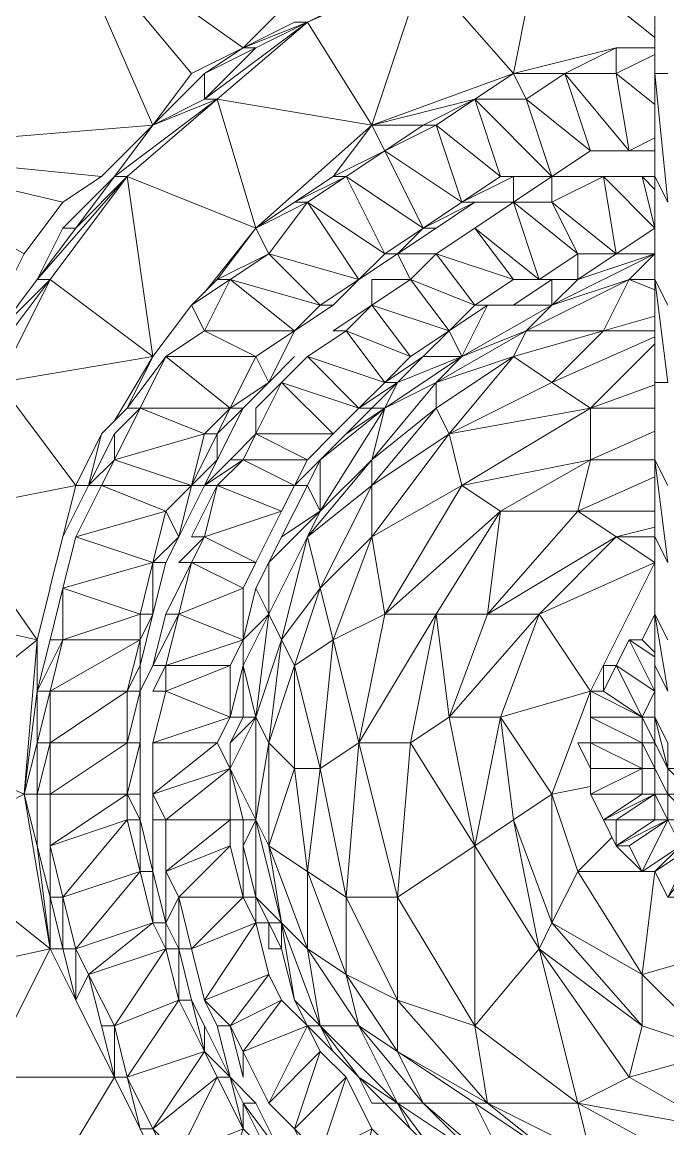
# Model space of a CAD drawing. Header units: millimetres. Extents: x 233224 to 234067, y -13631 to -11613.
# Drawn here: x 233783.1 to 233789.9, y -13588.57 to -13576.91 of the extents above; entities that cross this region are included whole.
import ezdxf

# ---------------------------------------------------------------- set-up
doc = ezdxf.new("R2010")
doc.units = ezdxf.units.MM
doc.header["$MEASUREMENT"] = 0
doc.layers.add('Int - Furniture', color=7, linetype='Continuous')
doc.layers.add('Int - Furniture _Pen_No__4', color=7, linetype='Continuous', lineweight=20, true_color=0x029e21)

# ---------------------------------------------------------------- blocks, each defined once
blk = doc.blocks.new('SAILOR AP1 D20-UZUNKOLLU_2')
at = {"layer": 'Int - Furniture _Pen_No__4', "linetype": 'Continuous'}
for p, q in [((13058.52, -862.79), (13061.23, -835.66)), ((13061.23, -835.66), (13063.94, -868.22)), ((12993.4, -854.65), (12998.83, -842.44)), ((12998.83, -842.44), (13009.68, -856.01)), ((12977.12, -857.37), (12987.98, -843.8)), ((12993.4, -854.65), (12987.98, -843.8)), ((13009.68, -856.01), (13012.4, -843.8)), ((12977.12, -857.37), (12974.41, -845.16)), ((13009.68, -856.01), (13023.25, -846.51)), ((13025.96, -860.08), (13023.25, -846.51)), ((13036.81, -849.23), (13047.67, -857.37)), ((12963.56, -850.58), (12977.12, -857.37)), ((12963.56, -864.15), (12963.56, -850.58)), ((13050.38, -854.65), (13052.41, -851.09)), ((13025.96, -860.08), (13036.81, -851.94)), ((13036.81, -851.94), (13039.53, -868.22)), ((13036.81, -851.94), (13047.67, -857.37)), ((13047.67, -857.37), (13042.24, -851.94)), ((13042.24, -851.94), (13047.67, -856.01)), ((13055.81, -858.72), (13057.24, -852.65)), ((13047.28, -853.1), (13050.38, -854.65)), ((12977.12, -857.37), (12993.4, -854.65)), ((12987.98, -856.01), (12993.4, -854.65)), ((12993.4, -854.65), (13004.26, -856.01)), ((12993.4, -854.65), (13009.68, -856.01)), ((12998.83, -856.01), (12993.4, -854.65)), ((12993.4, -856.01), (12993.4, -854.65)), ((13050.38, -854.65), (13055.81, -858.72)), ((12963.56, -864.15), (12949.99, -856.01)), ((12977.12, -857.37), (12987.98, -856.01)), ((12982.55, -857.37), (12987.98, -856.01)), ((12987.98, -856.01), (12987.99, -856.01)), ((12993.4, -856.01), (12987.99, -856.01)), ((12998.83, -856.01), (12993.4, -856.01)), ((12993.4, -856.01), (12998.83, -857.37)), ((12993.4, -857.37), (12993.4, -856.01)), ((13004.26, -856.01), (12998.83, -856.01)), ((12998.83, -856.01), (13004.26, -857.37)), ((12998.83, -857.37), (12998.83, -856.01)), ((13009.68, -857.37), (13004.26, -856.01)), ((13004.26, -856.01), (13009.68, -858.72)), ((13004.26, -856.01), (13009.68, -856.01)), ((13004.26, -857.37), (13004.26, -856.01)), ((13009.68, -856.01), (13015.11, -857.37)), ((13047.67, -856.01), (13058.52, -865.5)), ((13047.67, -857.37), (13047.67, -856.01)), ((13047.67, -856.01), (13053.09, -860.08)), ((13053.09, -858.72), (13047.67, -856.01)), ((12971.7, -860.08), (12977.12, -857.37)), ((12982.55, -857.37), (12977.12, -858.72)), ((12982.55, -857.37), (12977.12, -857.37)), ((12977.12, -858.72), (12977.12, -857.37)), ((12982.55, -858.72), (12987.98, -857.37)), ((12982.55, -857.37), (12987.98, -857.37)), ((12982.55, -858.72), (12982.55, -857.37)), ((12987.98, -857.37), (12993.4, -865.5)), ((12987.98, -857.37), (12993.4, -857.37)), ((12990.69, -865.5), (12987.98, -857.37)), ((12993.4, -857.37), (12998.83, -865.5)), ((12993.4, -857.37), (12998.83, -857.37)), ((12993.4, -865.5), (12993.4, -857.37)), ((12998.83, -857.37), (13004.26, -865.5)), ((12998.83, -857.37), (13004.26, -857.37)), ((12998.83, -865.5), (12998.83, -857.37)), ((13004.26, -857.37), (13009.68, -866.86)), ((13004.26, -857.37), (13009.68, -858.72)), ((13004.26, -865.5), (13004.26, -857.37)), ((13009.68, -857.37), (13015.11, -858.72)), ((13009.68, -858.72), (13009.68, -857.37)), ((13015.11, -857.36), (13025.96, -860.08)), ((13039.53, -868.22), (13047.67, -857.37)), ((13047.67, -857.37), (13058.52, -865.5)), ((12977.12, -858.72), (12971.7, -860.08)), ((12977.12, -860.08), (12982.55, -858.72)), ((12977.12, -858.72), (12982.55, -858.72)), ((12977.12, -860.08), (12977.12, -858.72)), ((12982.55, -858.72), (12990.69, -865.5)), ((12985.26, -866.86), (12982.55, -858.72)), ((13009.68, -858.72), (13012.4, -866.86)), ((13009.68, -858.72), (13015.11, -858.72)), ((13009.68, -866.86), (13009.68, -858.72)), ((13012.4, -866.86), (13015.11, -858.72)), ((13015.11, -858.72), (13017.82, -868.22)), ((13015.11, -858.72), (13020.53, -860.08)), ((13020.53, -858.72), (13020.55, -858.73)), ((13020.53, -858.72), (13025.96, -860.08)), ((13025.96, -861.43), (13020.55, -858.73)), ((13053.09, -858.72), (13058.52, -864.15)), ((13053.09, -860.08), (13053.09, -858.72)), ((13055.81, -858.72), (13058.52, -862.79)), ((13063.94, -868.22), (13085.65, -858.72)), ((13069.37, -872.29), (13085.65, -858.72)), ((13072.08, -877.71), (13085.65, -858.72)), ((12971.7, -860.08), (12968.99, -861.43)), ((12971.7, -860.08), (12977.12, -860.08)), ((12974.41, -861.43), (12971.7, -860.08)), ((12974.41, -861.43), (12977.12, -860.08)), ((12977.12, -860.08), (12985.26, -866.86)), ((12979.84, -868.22), (12977.12, -860.08)), ((13017.82, -868.22), (13020.53, -860.08)), ((13020.53, -860.08), (13023.25, -869.57)), ((13020.53, -860.08), (13025.96, -862.79)), ((13031.39, -862.79), (13025.96, -860.08)), ((13025.96, -861.43), (13025.96, -860.08)), ((13058.52, -865.5), (13053.09, -860.08)), ((13053.09, -860.08), (13058.52, -864.15)), ((12963.56, -864.15), (12968.99, -861.43)), ((12968.99, -864.15), (12974.41, -861.43)), ((12968.99, -862.79), (12974.41, -861.43)), ((12974.41, -861.43), (12979.84, -868.22)), ((12977.12, -869.57), (12974.41, -861.43)), ((13031.39, -864.15), (13025.96, -861.43)), ((13025.96, -861.43), (13028.67, -864.15)), ((13025.96, -861.43), (13031.39, -862.79)), ((13025.96, -862.79), (13025.96, -861.43)), ((12968.99, -862.79), (12963.56, -864.15)), ((12968.99, -864.15), (12968.99, -862.79)), ((13023.25, -869.57), (13025.96, -862.79)), ((13025.96, -862.79), (13025.96, -872.29)), ((13025.96, -862.79), (13028.67, -864.15)), ((13034.1, -865.5), (13031.39, -862.79)), ((13063.94, -868.22), (13058.52, -862.79)), ((12963.56, -864.15), (12958.13, -866.86)), ((12963.56, -865.5), (12968.99, -864.15)), ((12963.56, -864.15), (12968.99, -864.15)), ((12963.56, -865.5), (12963.56, -864.15)), ((12968.99, -864.15), (12977.12, -869.57)), ((12971.7, -870.93), (12968.99, -864.15)), ((13025.96, -872.29), (13028.67, -864.15)), ((13028.67, -864.15), (13031.39, -873.64)), ((13028.67, -864.15), (13034.1, -866.86)), ((13028.67, -864.15), (13031.39, -864.15)), ((13031.39, -864.15), (13034.1, -866.86)), ((13032.75, -864.15), (13039.53, -868.22)), ((13058.52, -864.15), (13066.66, -875)), ((13058.52, -865.5), (13058.52, -864.15)), ((13058.52, -864.15), (13063.94, -868.22)), ((12958.13, -868.22), (12963.56, -865.5)), ((12958.13, -866.86), (12963.56, -865.5)), ((12963.56, -865.5), (12971.7, -870.93)), ((12966.27, -873.64), (12963.56, -865.5)), ((12985.26, -866.86), (12990.69, -865.5)), ((12990.69, -866.86), (12993.4, -865.5)), ((12990.69, -865.5), (12993.4, -865.5)), ((12990.69, -866.86), (12990.69, -865.5)), ((12993.4, -865.5), (12998.83, -866.86)), ((12993.4, -865.5), (12998.83, -865.5)), ((12993.4, -866.86), (12993.4, -865.5)), ((12998.83, -865.5), (13004.26, -866.86)), ((12998.83, -865.5), (13004.26, -865.5)), ((12998.83, -866.86), (12998.83, -865.5)), ((13004.26, -865.5), (13006.97, -866.86)), ((13004.26, -865.5), (13009.68, -866.86)), ((13004.26, -866.86), (13004.26, -865.5)), ((13034.1, -865.5), (13039.53, -869.57)), ((13034.1, -865.5), (13039.53, -868.22)), ((13034.1, -866.86), (13034.1, -865.5)), ((13039.53, -868.22), (13058.52, -865.5)), ((13053.09, -879.07), (13058.52, -865.5)), ((13058.52, -865.5), (13066.66, -875)), ((12958.13, -866.86), (12952.72, -869.56)), ((12958.13, -868.22), (12958.13, -866.86)), ((12979.84, -868.22), (12985.26, -866.86)), ((12985.26, -868.22), (12990.69, -866.86)), ((12985.26, -866.86), (12990.69, -866.86)), ((12985.26, -868.22), (12985.26, -866.86)), ((12993.4, -866.86), (12990.69, -866.86)), ((12998.83, -866.86), (12993.4, -866.86)), ((13004.26, -866.86), (12998.83, -866.86)), ((13006.97, -868.22), (13004.26, -866.86)), ((13004.26, -866.86), (13006.97, -866.86)), ((13012.4, -868.22), (13006.97, -866.86)), ((13006.97, -866.86), (13009.68, -866.86)), ((13009.68, -866.86), (13012.4, -868.22)), ((13009.68, -866.86), (13012.4, -866.86)), ((13012.4, -866.86), (13017.82, -868.22)), ((13012.4, -868.22), (13012.4, -866.86)), ((13031.39, -873.64), (13034.1, -866.86)), ((13034.1, -866.86), (13034.1, -876.36)), ((13034.1, -866.86), (13039.53, -869.57)), ((12952.71, -870.93), (12958.13, -868.22)), ((12955.42, -870.93), (12958.13, -868.22)), ((12958.13, -868.22), (12966.27, -873.64)), ((12963.56, -875), (12958.13, -868.22)), ((12977.12, -869.57), (12979.84, -868.22)), ((12985.26, -868.22), (12979.84, -869.57)), ((12979.84, -868.22), (12985.26, -868.22)), ((12979.84, -869.57), (12979.84, -868.22)), ((12985.28, -868.22), (12985.26, -868.22)), ((12990.69, -868.22), (12985.28, -868.22)), ((12990.69, -869.57), (12993.4, -868.22)), ((12990.69, -868.22), (12993.4, -868.22)), ((12990.69, -869.57), (12990.69, -868.22)), ((12993.4, -868.22), (12998.83, -875)), ((12993.4, -868.22), (12998.83, -868.22)), ((12996.12, -876.36), (12993.4, -868.22)), ((12998.83, -868.22), (13001.54, -876.36)), ((12998.83, -868.22), (13004.24, -869.57)), ((12998.83, -875), (12998.83, -868.22)), ((13004.26, -868.22), (13006.97, -869.57)), ((13004.26, -869.57), (13004.26, -868.22)), ((13012.4, -869.57), (13006.97, -868.22)), ((13006.97, -868.22), (13012.4, -870.93)), ((13006.97, -869.57), (13006.97, -868.22)), ((13017.82, -869.57), (13012.4, -868.22)), ((13012.4, -868.22), (13017.82, -868.22)), ((13017.82, -868.22), (13020.53, -870.93)), ((13017.82, -868.22), (13023.25, -869.57)), ((13017.82, -869.57), (13017.82, -868.22)), ((13039.53, -868.22), (13039.54, -868.22)), ((13044.95, -872.29), (13039.54, -868.22)), ((13063.94, -868.22), (13069.37, -872.29)), ((13066.66, -875), (13063.94, -868.22)), ((13063.94, -868.22), (13066.66, -873.64)), ((13069.37, -873.64), (13063.94, -868.22)), ((12971.7, -870.93), (12977.12, -869.57)), ((12979.84, -869.57), (12977.12, -870.93)), ((12977.12, -869.57), (12979.84, -869.57)), ((12977.12, -870.93), (12977.12, -869.57)), ((12979.84, -869.57), (12985.26, -869.57)), ((12982.55, -870.93), (12979.84, -869.57)), ((12982.55, -870.93), (12985.26, -869.57)), ((12985.26, -869.57), (12990.69, -876.36)), ((12985.26, -869.57), (12990.69, -869.57)), ((12987.98, -876.36), (12985.26, -869.57)), ((12990.69, -869.57), (12996.12, -876.36)), ((12990.69, -876.36), (12990.69, -869.57)), ((13001.54, -876.36), (13004.26, -869.57)), ((13004.24, -869.57), (13004.26, -869.57)), ((13004.26, -869.57), (13006.97, -876.36)), ((13004.26, -869.57), (13006.97, -869.57)), ((13006.97, -869.57), (13009.68, -877.71)), ((13006.97, -869.57), (13012.4, -870.93)), ((13006.97, -876.36), (13006.97, -869.57)), ((13012.4, -869.57), (13017.82, -872.29)), ((13012.4, -870.93), (13012.4, -869.57)), ((13020.53, -870.93), (13017.82, -869.57)), ((13020.53, -870.93), (13023.25, -869.57)), ((13023.25, -869.57), (13025.96, -872.29)), ((13034.1, -876.36), (13039.53, -869.57)), ((13039.53, -869.57), (13039.53, -879.07)), ((13039.53, -869.57), (13042.24, -873.64)), ((12955.42, -870.93), (12963.56, -875)), ((12958.13, -877.71), (12955.42, -870.93)), ((12966.27, -873.64), (12971.7, -870.93)), ((12977.12, -870.93), (12971.7, -872.29)), ((12971.7, -870.93), (12977.12, -870.93)), ((12971.7, -872.29), (12971.7, -870.93)), ((12977.12, -872.29), (12982.55, -870.93)), ((12977.12, -870.93), (12982.55, -870.93)), ((12977.12, -872.29), (12977.12, -870.93)), ((12982.55, -870.93), (12987.98, -876.36)), ((12982.55, -877.71), (12982.55, -870.93)), ((13009.68, -877.71), (13012.4, -870.93)), ((13012.4, -870.93), (13015.11, -877.71)), ((13012.4, -870.93), (13017.82, -872.29)), ((13017.82, -870.93), (13020.53, -873.64)), ((13017.82, -872.29), (13017.82, -870.93)), ((13020.55, -870.94), (13020.53, -870.93)), ((13020.53, -870.93), (13025.96, -872.29)), ((13025.96, -873.64), (13020.55, -870.94)), ((12966.27, -873.64), (12971.7, -872.29)), ((12971.7, -872.29), (12968.99, -873.64)), ((12971.7, -873.64), (12977.11, -872.29)), ((12977.11, -872.29), (12977.12, -872.29)), ((12977.12, -872.29), (12982.55, -877.71)), ((12979.84, -879.07), (12977.12, -872.29)), ((13015.11, -877.71), (13017.82, -872.29)), ((13017.82, -872.29), (13017.82, -879.07)), ((13017.82, -872.29), (13020.53, -873.64)), ((13020.53, -872.29), (13025.96, -875)), ((13020.53, -873.64), (13020.53, -872.29)), ((13025.96, -872.29), (13028.67, -875)), ((13025.96, -872.29), (13031.39, -875)), ((13025.96, -872.29), (13031.39, -873.64)), ((13025.96, -873.64), (13025.96, -872.29)), ((13042.24, -873.64), (13044.95, -872.29)), ((13047.67, -875), (13044.95, -872.29)), ((13044.95, -872.29), (13047.67, -876.36)), ((13072.08, -877.71), (13069.37, -872.29)), ((12963.56, -876.36), (12968.99, -873.64)), ((12963.56, -876.36), (12966.27, -873.64)), ((12963.56, -875), (12966.27, -873.64)), ((12968.99, -873.64), (12966.27, -873.64)), ((12968.99, -876.36), (12971.7, -873.64)), ((12968.99, -875), (12971.7, -873.64)), ((12971.7, -873.64), (12979.84, -879.07)), ((12974.41, -880.43), (12971.7, -873.64)), ((13017.82, -879.07), (13020.53, -873.64)), ((13020.53, -873.64), (13023.25, -881.78)), ((13020.53, -873.64), (13025.96, -875)), ((13028.67, -876.36), (13025.96, -873.64)), ((13025.96, -873.64), (13028.67, -877.71)), ((13028.67, -875), (13025.96, -873.64)), ((13025.96, -875), (13025.96, -873.64)), ((13031.39, -873.64), (13034.1, -876.36)), ((13031.39, -875), (13031.39, -873.64)), ((13039.53, -879.07), (13042.24, -873.64)), ((13042.24, -873.64), (13042.24, -883.14)), ((13042.24, -873.64), (13047.67, -876.36)), ((13046.31, -873.65), (13053.09, -879.07)), ((13066.66, -873.64), (13074.8, -884.5)), ((13066.66, -875), (13066.66, -873.64)), ((13066.66, -873.64), (13072.08, -879.07)), ((13066.66, -873.64), (13069.37, -873.64)), ((13072.08, -877.71), (13069.37, -873.64)), ((13069.37, -873.64), (13072.08, -879.07)), ((12949.99, -875), (12958.13, -877.71)), ((12958.13, -877.71), (12963.56, -875)), ((12968.99, -875), (12963.56, -876.36)), ((12963.56, -876.36), (12963.56, -875)), ((12968.99, -876.36), (12968.99, -875)), ((12996.12, -876.36), (12998.83, -875)), ((13001.54, -876.36), (12998.83, -875)), ((13023.25, -881.78), (13025.96, -875)), ((13025.96, -875), (13025.96, -883.14)), ((13025.96, -875), (13028.67, -877.71)), ((13034.1, -877.71), (13028.67, -875)), ((13028.67, -875), (13031.39, -875)), ((13031.39, -875), (13034.1, -877.71)), ((13031.39, -875), (13034.1, -876.36)), ((13053.09, -879.07), (13047.67, -875)), ((13047.67, -875), (13050.38, -880.43)), ((13047.67, -876.36), (13047.67, -875)), ((13053.09, -879.07), (13066.66, -875)), ((13066.66, -875), (13063.94, -891.28)), ((13066.66, -875), (13074.8, -884.5)), ((12958.13, -877.71), (12963.56, -876.36)), ((12963.56, -876.36), (12960.85, -879.07)), ((12960.85, -877.71), (12963.56, -876.36)), ((12963.56, -877.71), (12968.99, -876.36)), ((12966.27, -877.71), (12968.99, -876.36)), ((12968.99, -876.36), (12974.41, -880.43)), ((12971.7, -881.78), (12968.99, -876.36)), ((12982.55, -877.71), (12987.98, -876.36)), ((12990.69, -876.36), (12987.98, -876.36)), ((12990.69, -879.07), (12996.12, -876.36)), ((12990.69, -877.71), (12996.12, -876.36)), ((12990.69, -876.36), (12996.12, -876.36)), ((12990.69, -877.71), (12990.69, -876.36)), ((12996.12, -876.36), (13001.54, -879.07)), ((12996.12, -876.36), (12998.83, -876.36)), ((12998.83, -876.36), (13001.54, -877.71)), ((13001.54, -879.07), (12998.83, -876.36)), ((13001.54, -876.36), (13006.97, -877.71)), ((13001.54, -876.36), (13006.97, -876.36)), ((13001.54, -877.71), (13001.54, -876.36)), ((13009.68, -877.71), (13006.97, -876.36)), ((13028.67, -876.36), (13031.39, -879.07)), ((13028.67, -877.71), (13028.67, -876.36)), ((13034.1, -876.36), (13036.81, -880.43)), ((13034.1, -876.36), (13039.53, -879.07)), ((13034.1, -877.71), (13034.1, -876.36)), ((13042.24, -883.14), (13047.67, -876.36)), ((13047.67, -876.36), (13044.95, -885.85)), ((13047.67, -876.36), (13050.38, -880.43)), ((12955.42, -881.78), (12960.85, -877.71)), ((12955.42, -880.43), (12960.85, -877.71)), ((12955.42, -880.43), (12958.13, -877.71)), ((12960.85, -877.71), (12958.13, -877.71)), ((12960.85, -879.07), (12960.85, -877.71)), ((12960.85, -880.43), (12966.26, -877.72)), ((12966.26, -877.71), (12963.56, -877.71)), ((12966.26, -877.72), (12966.27, -877.71)), ((12966.27, -877.71), (12971.7, -881.78)), ((12968.99, -884.5), (12966.27, -877.71)), ((12982.55, -877.71), (12979.84, -879.07)), ((12982.55, -879.07), (12987.98, -877.71)), ((12982.55, -877.71), (12987.98, -877.71)), ((12982.55, -879.07), (12982.55, -877.71)), ((12987.98, -877.71), (12990.69, -877.71)), ((12990.69, -879.07), (12987.98, -877.71)), ((12990.69, -879.07), (12990.69, -877.71)), ((13001.54, -879.07), (13006.97, -877.71)), ((13001.54, -877.71), (13006.97, -877.71)), ((13001.54, -879.07), (13001.54, -877.71)), ((13006.97, -877.71), (13012.4, -880.43)), ((13006.97, -877.71), (13009.68, -877.71)), ((13009.68, -877.71), (13015.11, -879.07)), ((13009.68, -877.71), (13015.11, -877.71)), ((13012.4, -880.43), (13009.68, -877.71)), ((13015.11, -877.71), (13017.82, -879.07)), ((13025.96, -883.14), (13028.67, -877.71)), ((13028.67, -877.71), (13028.67, -884.5)), ((13028.67, -877.71), (13031.39, -879.07)), ((13036.81, -880.43), (13034.1, -877.71)), ((13072.08, -877.71), (13077.51, -883.14)), ((13074.8, -883.14), (13072.08, -877.71)), ((13072.08, -877.71), (13074.8, -884.5)), ((13072.08, -879.07), (13072.08, -877.71)), ((12960.85, -879.07), (12955.42, -881.78)), ((12979.84, -879.07), (12974.41, -880.43)), ((12979.84, -881.78), (12990.69, -879.07)), ((12979.84, -881.78), (12982.55, -879.07)), ((12979.84, -880.43), (12982.55, -879.07)), ((12979.84, -879.07), (12982.55, -879.07)), ((12979.84, -880.43), (12979.84, -879.07)), ((12982.55, -879.07), (12990.69, -879.07)), ((12987.98, -880.43), (12990.69, -879.07)), ((12990.69, -879.07), (13001.54, -879.07)), ((12998.83, -880.43), (12990.69, -879.07)), ((12998.83, -880.43), (13001.54, -879.07)), ((13001.54, -879.07), (13012.4, -880.43)), ((13009.68, -881.78), (13001.54, -879.07)), ((13012.4, -880.43), (13015.11, -879.07)), ((13015.11, -879.07), (13017.82, -880.43)), ((13017.82, -879.07), (13023.25, -881.78)), ((13028.67, -884.5), (13031.39, -879.07)), ((13031.39, -879.07), (13031.39, -887.21)), ((13031.39, -879.07), (13036.81, -881.78)), ((13031.39, -879.07), (13034.1, -879.07)), ((13034.1, -879.07), (13036.81, -881.78)), ((13036.81, -880.43), (13039.53, -879.07)), ((13039.53, -879.07), (13042.24, -883.14)), ((13050.38, -880.43), (13053.09, -879.07)), ((13053.09, -879.07), (13063.94, -891.28)), ((13055.81, -883.14), (13053.09, -879.07)), ((13053.09, -879.07), (13055.81, -884.5)), ((13072.08, -879.07), (13074.8, -884.5)), ((12958.13, -883.14), (12960.85, -880.43)), ((12960.85, -880.43), (12968.99, -884.5)), ((12966.27, -885.85), (12960.85, -880.43)), ((12971.7, -881.78), (12974.41, -880.43)), ((12977.12, -884.5), (12987.98, -880.43)), ((12977.12, -881.78), (12979.84, -880.43)), ((12977.12, -880.43), (12979.84, -880.43)), ((12977.12, -881.78), (12977.12, -880.43)), ((12987.98, -880.43), (12979.84, -881.78)), ((12979.84, -881.78), (12979.84, -880.43)), ((12985.26, -884.5), (12987.98, -880.43)), ((12987.98, -880.43), (12998.83, -880.43)), ((12996.12, -883.14), (12987.98, -880.43)), ((12996.12, -883.14), (12998.83, -880.43)), ((12998.83, -880.43), (13009.68, -881.78)), ((13006.97, -883.14), (12998.83, -880.43)), ((13009.68, -881.78), (13012.4, -880.43)), ((13020.53, -884.5), (13012.4, -880.43)), ((13012.4, -880.43), (13017.82, -880.43)), ((13017.82, -880.43), (13023.25, -885.85)), ((13017.82, -880.43), (13020.53, -881.78)), ((13039.53, -883.14), (13036.81, -880.43)), ((13036.81, -880.43), (13042.24, -883.14)), ((13044.95, -885.85), (13050.38, -880.43)), ((13050.38, -880.43), (13047.67, -889.92)), ((13050.38, -880.43), (13055.81, -884.5)), ((12968.99, -885.85), (12979.84, -881.78)), ((12968.99, -884.5), (12971.7, -881.78)), ((12971.7, -883.14), (12979.84, -881.78)), ((12971.7, -883.14), (12977.12, -881.78)), ((12977.12, -884.5), (12979.84, -881.78)), ((12979.84, -881.78), (12977.12, -881.78)), ((13006.97, -883.14), (13009.68, -881.78)), ((13009.68, -881.78), (13020.53, -884.5)), ((13015.11, -885.85), (13009.68, -881.78)), ((13020.53, -881.78), (13025.96, -884.5)), ((13023.25, -885.85), (13020.53, -881.78)), ((13025.96, -883.14), (13023.25, -881.78)), ((13031.39, -887.21), (13036.81, -881.78)), ((13036.81, -881.78), (13034.1, -889.92)), ((13036.81, -881.78), (13039.53, -884.5)), ((12952.71, -885.85), (12958.13, -883.14)), ((12955.42, -885.85), (12958.13, -883.14)), ((12958.13, -883.14), (12966.27, -885.85)), ((12963.56, -888.57), (12958.13, -883.14)), ((12968.99, -885.85), (12971.7, -883.14)), ((12968.99, -884.5), (12971.7, -883.14)), ((12985.26, -884.5), (12996.12, -883.14)), ((12996.12, -885.85), (13006.97, -883.14)), ((12996.12, -883.14), (13006.97, -883.14)), ((12996.12, -885.85), (12996.12, -883.14)), ((13006.97, -883.14), (13015.11, -885.85)), ((13009.68, -887.21), (13006.97, -883.14)), ((13025.96, -883.14), (13028.67, -885.85)), ((13025.96, -883.14), (13028.67, -884.5)), ((13025.96, -884.5), (13025.96, -883.14)), ((13044.95, -887.21), (13042.24, -883.14)), ((13042.24, -883.14), (13042.24, -883.14)), ((13042.24, -883.14), (13044.95, -885.85)), ((13058.52, -887.21), (13055.81, -883.14)), ((13055.81, -883.14), (13058.52, -888.57)), ((13055.81, -884.5), (13055.81, -883.14)), ((13074.8, -884.5), (13074.8, -883.14)), ((12966.27, -887.21), (12968.99, -884.5)), ((12968.99, -884.5), (12966.27, -885.85)), ((12968.99, -889.92), (12977.12, -884.5)), ((12977.12, -884.5), (12968.99, -885.85)), ((12968.99, -885.85), (12968.99, -884.5)), ((12974.41, -888.57), (12985.26, -884.5)), ((12974.41, -888.57), (12977.12, -884.5)), ((12985.26, -884.5), (12977.12, -884.5)), ((12982.55, -888.57), (12985.26, -884.5)), ((12985.26, -884.5), (12996.12, -885.85)), ((13015.11, -885.85), (13020.53, -884.5)), ((13020.53, -884.5), (13028.67, -891.28)), ((13025.96, -891.28), (13020.53, -884.5)), ((13020.53, -884.5), (13023.25, -885.85)), ((13020.53, -884.5), (13023.25, -885.85)), ((13023.25, -885.85), (13025.96, -884.5)), ((13025.96, -884.5), (13028.67, -885.85)), ((13028.67, -884.5), (13031.39, -887.21)), ((13034.1, -889.92), (13039.53, -884.5)), ((13039.53, -884.5), (13036.81, -892.64)), ((13039.53, -884.5), (13042.23, -888.56)), ((13047.67, -889.92), (13055.81, -884.5)), ((13055.81, -884.5), (13050.38, -892.64)), ((13055.81, -884.5), (13058.52, -888.57)), ((13063.94, -891.28), (13074.8, -884.5)), ((13074.8, -884.5), (13080.22, -896.71)), ((13074.8, -884.5), (13077.51, -889.92)), ((12955.42, -885.85), (12963.56, -888.57)), ((12958.13, -891.28), (12955.42, -885.85)), ((12960.85, -893.99), (12968.99, -885.85)), ((12963.56, -889.92), (12968.99, -885.85)), ((12963.56, -888.57), (12966.27, -885.85)), ((12968.99, -885.85), (12966.27, -887.21)), ((12968.99, -889.92), (12968.99, -885.85)), ((12982.55, -888.57), (12996.12, -885.85)), ((12996.12, -885.85), (13009.68, -887.21)), ((12998.83, -889.92), (12996.12, -885.85)), ((13009.68, -887.21), (13015.11, -885.85)), ((13015.11, -885.85), (13025.96, -891.28)), ((13020.53, -891.28), (13015.11, -885.85)), ((13023.25, -885.85), (13034.1, -892.64)), ((13028.67, -891.28), (13023.25, -885.85)), ((13023.25, -885.85), (13028.67, -885.85)), ((13028.67, -885.85), (13034.1, -892.64)), ((13028.67, -885.85), (13031.39, -888.57)), ((13044.95, -885.85), (13047.67, -889.92)), ((13044.95, -887.21), (13044.95, -885.85)), ((12963.56, -889.92), (12966.27, -887.21)), ((12998.83, -889.92), (13009.68, -887.21)), ((13009.68, -887.21), (13020.53, -891.28)), ((13012.4, -892.64), (13009.68, -887.21)), ((13034.1, -889.92), (13031.39, -887.21)), ((13042.24, -887.21), (13044.95, -891.28)), ((13042.24, -888.56), (13042.24, -887.21)), ((13047.67, -889.92), (13044.95, -887.21)), ((13058.52, -887.21), (13061.23, -892.64)), ((13058.52, -888.57), (13058.52, -887.21)), ((13058.52, -887.21), (13063.94, -891.28)), ((12958.13, -891.28), (12963.56, -888.57)), ((12966.27, -893.99), (12974.41, -888.57)), ((12974.41, -888.57), (12968.99, -889.92)), ((12971.7, -893.99), (12982.55, -888.57)), ((12971.7, -893.99), (12974.41, -888.57)), ((12982.55, -888.57), (12974.41, -888.57)), ((12982.55, -888.57), (12998.83, -889.92)), ((12982.55, -893.99), (12982.55, -888.57)), ((13031.39, -888.57), (13034.1, -891.28)), ((13034.1, -892.64), (13031.39, -888.57)), ((13036.81, -892.64), (13042.24, -888.57)), ((13042.24, -888.57), (13039.53, -895.35)), ((13042.23, -888.56), (13042.24, -888.57)), ((13042.24, -888.57), (13044.95, -891.28)), ((13050.38, -892.64), (13058.52, -888.57)), ((13058.52, -888.57), (13053.09, -896.71)), ((13058.52, -888.57), (13061.23, -892.64)), ((12952.71, -889.92), (12958.13, -891.28)), ((12960.85, -896.71), (12968.99, -889.92)), ((12968.99, -889.92), (12960.85, -893.99)), ((12960.85, -893.99), (12963.56, -889.92)), ((12960.85, -892.64), (12963.56, -889.92)), ((12960.85, -891.28), (12963.56, -889.92)), ((12966.27, -893.99), (12968.99, -889.92)), ((12982.55, -893.99), (12998.83, -889.92)), ((12998.83, -889.92), (13012.4, -898.06)), ((12998.83, -889.92), (13012.4, -892.64)), ((12998.83, -895.35), (12998.83, -889.92)), ((13036.81, -892.64), (13034.1, -889.92)), ((13034.1, -889.92), (13036.81, -893.99)), ((13034.1, -891.28), (13034.1, -889.92)), ((13047.68, -889.93), (13047.67, -889.92)), ((13047.67, -889.92), (13050.38, -892.64)), ((13050.38, -893.99), (13047.68, -889.93)), ((12955.42, -893.99), (12958.13, -891.28)), ((12960.85, -892.64), (12960.85, -891.28)), ((13012.4, -892.64), (13020.53, -891.28)), ((13020.53, -891.28), (13031.39, -899.42)), ((13025.96, -900.78), (13020.53, -891.28)), ((13020.53, -891.28), (13025.96, -891.28)), ((13025.96, -891.28), (13031.39, -899.42)), ((13025.96, -891.28), (13034.1, -898.06)), ((13025.96, -891.28), (13028.67, -891.28)), ((13028.67, -891.28), (13036.81, -898.06)), ((13034.1, -898.06), (13028.67, -891.28)), ((13028.67, -891.28), (13034.1, -892.64)), ((13034.1, -891.28), (13036.81, -893.99)), ((13034.1, -892.64), (13034.1, -891.28)), ((13039.53, -895.35), (13044.95, -891.28)), ((13044.95, -891.28), (13042.24, -899.42)), ((13044.95, -891.28), (13047.67, -895.35)), ((13044.95, -891.28), (13047.67, -891.28)), ((13047.67, -891.28), (13047.67, -895.35)), ((13061.23, -892.64), (13063.94, -891.28)), ((13063.94, -891.28), (13066.66, -902.13)), ((13063.94, -891.28), (13069.37, -906.2)), ((13063.94, -896.71), (13063.94, -891.28)), ((13063.94, -891.28), (13080.22, -896.71)), ((12958.13, -895.35), (12960.85, -892.64)), ((12960.85, -893.99), (12960.85, -892.64)), ((13012.4, -892.64), (13023.25, -904.84)), ((13012.4, -892.64), (13025.96, -900.78)), ((13012.4, -898.06), (13012.4, -892.64)), ((13034.1, -892.64), (13039.53, -900.78)), ((13036.81, -898.06), (13034.1, -892.64)), ((13034.1, -892.64), (13036.81, -893.99)), ((13036.81, -892.64), (13039.53, -896.71)), ((13036.81, -892.64), (13039.53, -895.35)), ((13036.81, -893.99), (13036.81, -892.64)), ((13050.38, -892.64), (13053.09, -896.71)), ((13050.38, -893.99), (13050.38, -892.64)), ((13053.09, -896.71), (13061.23, -892.64)), ((13061.23, -892.64), (13055.81, -900.78)), ((13063.94, -896.71), (13061.23, -892.64)), ((13061.23, -892.64), (13063.94, -898.06)), ((12955.42, -902.13), (12960.85, -893.99)), ((12955.42, -898.06), (12960.85, -893.99)), ((12960.85, -893.99), (12958.13, -895.35)), ((12960.85, -903.49), (12971.7, -893.99)), ((12960.85, -903.49), (12966.27, -893.99)), ((12960.85, -902.13), (12966.27, -893.99)), ((12966.27, -893.99), (12960.85, -896.71)), ((12960.85, -896.71), (12960.85, -893.99)), ((12971.7, -893.99), (12966.27, -893.99)), ((12968.99, -902.13), (12982.55, -893.99)), ((12968.99, -902.13), (12971.7, -893.99)), ((12982.55, -893.99), (12971.7, -893.99)), ((12982.55, -893.99), (12998.83, -895.35)), ((12987.98, -902.13), (12982.55, -893.99)), ((13036.81, -893.99), (13039.53, -900.78)), ((13036.81, -893.99), (13039.53, -896.71)), ((13047.67, -895.35), (13050.38, -893.99)), ((13050.38, -893.99), (13050.38, -898.06)), ((13053.09, -898.06), (13050.38, -893.99)), ((13050.38, -893.99), (13053.09, -896.71)), ((12955.42, -898.06), (12958.13, -895.35)), ((12987.98, -902.13), (12998.83, -895.35)), ((12998.83, -895.35), (13012.4, -898.06)), ((13001.54, -899.42), (12998.83, -895.35)), ((13042.24, -899.42), (13039.53, -895.35)), ((13042.24, -899.42), (13047.67, -895.35)), ((13047.67, -895.35), (13044.95, -902.13)), ((13047.67, -895.35), (13050.38, -898.06)), ((12952.71, -906.2), (12960.85, -896.71)), ((12960.85, -896.71), (12955.42, -902.13)), ((12960.85, -902.13), (12960.85, -896.71)), ((13039.53, -896.71), (13042.24, -899.42)), ((13039.53, -900.78), (13039.53, -896.71)), ((13053.09, -896.71), (13055.81, -902.13)), ((13053.09, -896.71), (13055.81, -900.78)), ((13053.09, -898.06), (13053.09, -896.71)), ((13063.94, -896.71), (13066.66, -902.13)), ((13063.94, -898.06), (13063.94, -896.71)), ((13069.37, -906.2), (13080.22, -896.71)), ((13001.54, -899.42), (13012.4, -898.06)), ((13012.4, -898.06), (13023.25, -904.84)), ((13012.4, -903.49), (13012.4, -898.06)), ((13031.39, -899.42), (13034.1, -898.06)), ((13034.1, -898.06), (13039.53, -906.2)), ((13034.1, -898.06), (13036.81, -898.06)), ((13036.81, -898.06), (13042.24, -907.56)), ((13039.53, -906.2), (13036.81, -898.06)), ((13036.81, -898.06), (13039.53, -900.78)), ((13044.95, -902.13), (13050.38, -898.06)), ((13050.38, -898.06), (13047.67, -906.2)), ((13050.38, -898.06), (13053.09, -902.13)), ((13055.81, -902.13), (13053.09, -898.06)), ((13055.81, -900.78), (13063.94, -898.06)), ((13063.94, -898.06), (13058.52, -904.84)), ((13063.94, -898.06), (13066.66, -902.13)), ((12987.98, -902.13), (13001.54, -899.42)), ((13001.54, -899.42), (13012.4, -908.91)), ((13001.54, -899.42), (13012.4, -903.49)), ((13001.54, -904.84), (13001.54, -899.42)), ((13025.96, -900.78), (13031.39, -899.42)), ((13031.39, -899.42), (13034.1, -914.34)), ((13031.39, -899.42), (13036.81, -910.27)), ((13031.39, -899.42), (13039.53, -906.2)), ((13039.53, -900.78), (13042.24, -899.42)), ((13044.95, -902.13), (13042.24, -899.42)), ((13042.24, -899.42), (13044.95, -903.49)), ((13023.25, -904.84), (13025.96, -900.78)), ((13025.96, -900.78), (13034.1, -914.34)), ((13028.67, -914.34), (13025.96, -900.78)), ((13039.53, -900.78), (13044.95, -910.27)), ((13042.24, -907.56), (13039.53, -900.78)), ((13039.53, -900.78), (13044.95, -903.49)), ((13055.81, -900.78), (13058.52, -906.2)), ((13055.81, -900.78), (13058.52, -904.84)), ((13055.81, -902.13), (13055.81, -900.78)), ((12960.85, -902.13), (12952.71, -906.2)), ((12955.42, -910.27), (12960.85, -902.13)), ((12960.85, -912.98), (12968.99, -902.13)), ((12968.99, -902.13), (12960.85, -903.49)), ((12960.85, -903.49), (12960.85, -902.13)), ((12968.99, -902.13), (12987.98, -902.13)), ((12977.12, -908.91), (12968.99, -902.13)), ((12977.12, -908.91), (12987.98, -902.13)), ((12987.98, -902.13), (13001.54, -904.84)), ((12990.69, -906.2), (12987.98, -902.13)), ((13044.95, -902.13), (13047.67, -906.2)), ((13044.95, -903.49), (13044.95, -902.13)), ((13053.09, -902.13), (13047.67, -908.91)), ((13047.67, -906.2), (13053.09, -902.13)), ((13053.09, -902.13), (13055.81, -906.2)), ((13053.09, -902.13), (13053.09, -902.13)), ((13055.81, -906.2), (13055.81, -902.13)), ((13066.66, -902.13), (13058.52, -910.27)), ((13058.52, -904.84), (13066.66, -902.13)), ((13069.37, -906.2), (13066.66, -902.13)), ((13066.66, -902.13), (13066.66, -907.56)), ((12955.42, -914.34), (12960.85, -903.49)), ((12955.42, -910.27), (12960.85, -903.49)), ((12960.85, -912.98), (12960.85, -903.49)), ((13012.4, -903.49), (13020.53, -917.05)), ((13012.4, -903.49), (13023.25, -912.98)), ((13012.4, -903.49), (13023.25, -904.84)), ((13012.4, -908.91), (13012.4, -903.49)), ((13044.95, -903.49), (13044.95, -910.27)), ((12990.69, -906.2), (13001.54, -904.84)), ((12993.4, -910.27), (13001.54, -904.84)), ((13001.54, -904.84), (13012.4, -908.91)), ((13004.26, -914.34), (13001.54, -904.84)), ((13023.25, -904.84), (13028.67, -914.34)), ((13023.25, -912.98), (13023.25, -904.84)), ((13058.52, -906.2), (13058.52, -904.84)), ((12977.12, -908.91), (12990.69, -906.2)), ((12979.84, -910.27), (12990.69, -906.2)), ((12993.4, -910.27), (12990.69, -906.2)), ((13036.81, -910.27), (13039.53, -906.2)), ((13039.53, -906.2), (13042.24, -915.7)), ((13039.53, -906.2), (13042.24, -907.56)), ((13044.95, -906.2), (13047.67, -910.27)), ((13047.67, -906.2), (13047.67, -906.21)), ((13047.67, -908.91), (13055.81, -906.2)), ((13047.67, -910.27), (13047.67, -906.21)), ((13055.81, -906.2), (13050.38, -912.98)), ((13055.81, -906.2), (13055.81, -910.27)), ((13058.52, -910.27), (13055.81, -906.2)), ((13055.81, -906.2), (13058.52, -906.2)), ((13058.52, -906.2), (13058.52, -910.27)), ((13066.66, -907.56), (13069.37, -906.2)), ((13069.37, -906.2), (13072.08, -917.05)), ((13069.37, -906.2), (13069.37, -911.63)), ((13069.37, -906.2), (13082.94, -908.91)), ((13042.24, -907.56), (13047.67, -918.41)), ((13042.24, -915.7), (13042.24, -907.56)), ((13042.24, -907.56), (13044.95, -910.27)), ((13058.52, -910.27), (13066.66, -907.56)), ((13066.66, -907.56), (13061.23, -914.34)), ((13066.66, -907.56), (13069.37, -911.63)), ((12977.12, -908.91), (12960.85, -912.98)), ((12963.56, -918.41), (12977.12, -908.91)), ((12968.99, -919.77), (12977.12, -908.91)), ((12979.84, -910.27), (12977.12, -908.91)), ((13004.26, -914.34), (13012.4, -908.91)), ((13012.4, -908.91), (13017.82, -921.12)), ((13012.4, -908.91), (13020.53, -917.05)), ((13050.38, -912.98), (13047.67, -908.91)), ((13082.94, -908.91), (13073.17, -921.12)), ((12968.99, -919.77), (12979.84, -910.27)), ((12974.41, -919.77), (12979.84, -910.27)), ((12979.84, -910.27), (12993.4, -910.27)), ((12985.26, -912.98), (12979.84, -910.27)), ((12985.26, -912.98), (12993.4, -910.27)), ((12993.4, -910.27), (13004.26, -914.34)), ((12994.22, -914.34), (12993.4, -910.27)), ((13034.1, -914.34), (13036.81, -910.27)), ((13036.81, -910.27), (13041.63, -921.12)), ((13036.81, -910.27), (13042.24, -915.7)), ((13044.95, -910.27), (13050.38, -921.12)), ((13047.67, -918.41), (13044.95, -910.27)), ((13044.95, -910.27), (13047.67, -912.98)), ((13044.95, -910.27), (13047.67, -910.27)), ((13047.67, -910.27), (13047.67, -912.98)), ((13055.81, -910.27), (13050.38, -917.05)), ((13050.38, -912.98), (13055.81, -910.27)), ((13055.81, -910.27), (13058.52, -915.7)), ((13055.81, -910.27), (13058.52, -910.27)), ((13055.81, -910.27), (13055.81, -910.27)), ((13058.52, -910.27), (13058.52, -915.7)), ((13058.52, -910.27), (13061.23, -914.34)), ((13069.37, -911.63), (13061.23, -918.41)), ((13061.23, -914.34), (13069.37, -911.63)), ((13072.08, -917.05), (13069.37, -911.63)), ((13069.37, -911.63), (13069.37, -917.05)), ((12952.71, -927.91), (12960.85, -912.98)), ((12960.85, -912.98), (12955.42, -914.34)), ((12958.13, -927.91), (12960.85, -912.98)), ((12963.56, -918.41), (12960.85, -912.98)), ((12974.41, -919.77), (12985.26, -912.98)), ((12988.88, -916.6), (12985.26, -912.98)), ((12985.26, -919.77), (12985.26, -912.98)), ((12998.83, -912.98), (12996.12, -914.34)), ((12998.83, -914.34), (12998.83, -912.98)), ((13020.53, -917.05), (13023.25, -912.98)), ((13023.25, -912.98), (13023.25, -921.12)), ((13023.25, -912.98), (13026.87, -921.12)), ((13023.25, -912.98), (13028.67, -914.34)), ((13047.67, -912.98), (13050.38, -921.12)), ((13047.67, -912.98), (13050.38, -917.05)), ((13047.67, -912.98), (13050.38, -912.98)), ((13050.38, -912.98), (13050.38, -917.05)), ((12993.4, -914.34), (12990.69, -915.7)), ((12996.12, -914.34), (12993.4, -914.34)), ((12996.12, -919.77), (12993.4, -914.34)), ((12993.4, -919.77), (12993.4, -914.34)), ((12998.83, -914.34), (12996.12, -914.34)), ((12996.12, -919.77), (12998.83, -914.34)), ((12996.12, -919.77), (12996.12, -914.34)), ((13001.54, -914.34), (12998.83, -914.34)), ((12998.83, -919.77), (13001.54, -914.34)), ((12998.83, -919.77), (12998.83, -914.34)), ((13004.26, -914.34), (13001.54, -914.34)), ((13001.54, -919.77), (13004.26, -914.34)), ((13001.54, -919.77), (13001.54, -914.34)), ((13004.26, -914.34), (13017.82, -921.12)), ((13004.26, -915.7), (13004.26, -914.34)), ((13028.67, -914.34), (13031.69, -921.12)), ((13028.67, -921.12), (13028.67, -914.34)), ((13028.67, -914.34), (13034.1, -914.34)), ((13034.1, -914.34), (13036.57, -921.12)), ((13034.1, -921.12), (13034.1, -914.34)), ((13034.1, -914.34), (13040.88, -921.12)), ((13061.23, -914.34), (13061.23, -914.36)), ((13061.23, -919.77), (13061.23, -914.36)), ((12990.69, -915.7), (12987.98, -917.05)), ((12993.4, -919.77), (12990.69, -915.7)), ((12990.69, -915.7), (12990.69, -917.05)), ((12993.4, -921.12), (12990.69, -915.7)), ((13001.54, -919.77), (13004.26, -915.7)), ((13006.97, -915.7), (13004.26, -915.7)), ((13006.97, -917.05), (13004.26, -915.7)), ((13006.97, -915.7), (13006.97, -917.05)), ((13042.24, -915.7), (13043.79, -921.12)), ((13042.24, -921.12), (13042.24, -915.7)), ((13042.24, -915.7), (13047.67, -918.41)), ((13050.38, -917.05), (13058.52, -915.7)), ((13058.52, -915.7), (13053.09, -921.12)), ((13058.52, -915.7), (13058.52, -919.75)), ((12987.98, -917.05), (12985.26, -919.77)), ((12990.69, -917.05), (12987.98, -917.05)), ((12990.69, -921.12), (12987.98, -917.05)), ((12987.98, -917.05), (12987.98, -918.41)), ((12990.69, -922.48), (12987.98, -917.05)), ((12993.4, -921.12), (12990.69, -917.05)), ((12990.69, -921.12), (12990.69, -917.05)), ((13001.54, -919.77), (13006.97, -917.05)), ((13004.26, -921.12), (13006.97, -917.05)), ((13009.68, -918.41), (13006.97, -917.05)), ((13017.82, -921.12), (13020.53, -917.05)), ((13020.53, -917.05), (13020.53, -921.12)), ((13020.53, -917.05), (13021.55, -921.12)), ((13050.38, -917.05), (13053.09, -921.12)), ((13050.38, -921.12), (13050.38, -917.05)), ((13061.23, -918.41), (13069.37, -917.05)), ((13069.37, -917.05), (13066.12, -921.12)), ((13069.37, -917.05), (13071.4, -921.12)), ((13069.37, -917.05), (13072.08, -917.05)), ((13072.08, -917.05), (13072.08, -921.12)), ((12963.56, -918.41), (12958.13, -927.91)), ((12968.99, -919.77), (12963.56, -918.41)), ((12966.27, -927.91), (12963.56, -918.41)), ((12987.98, -918.41), (12985.26, -919.77)), ((12990.69, -922.48), (12987.98, -918.41)), ((13004.26, -921.12), (13009.68, -918.41)), ((13007.88, -921.12), (13009.68, -918.41)), ((13009.68, -919.77), (13009.68, -918.41)), ((13046.59, -921.12), (13047.67, -918.41)), ((13047.67, -918.41), (13047.67, -921.12)), ((13047.67, -918.41), (13050.38, -921.12)), ((13061.23, -918.41), (13062.59, -921.12)), ((12966.27, -927.91), (12974.41, -919.77)), ((12966.27, -927.91), (12968.99, -919.77)), ((12974.41, -919.77), (12968.99, -919.77)), ((12985.26, -921.12), (12974.41, -919.77)), ((12977.12, -929.26), (12974.41, -919.77)), ((12990.69, -922.48), (12985.26, -919.77)), ((12985.26, -919.77), (12985.26, -921.12)), ((12987.98, -923.84), (12985.26, -919.77)), ((12993.4, -919.77), (12996.12, -919.77)), ((12993.4, -919.77), (12993.4, -921.12)), ((12996.12, -921.12), (12998.83, -919.77)), ((12998.83, -919.77), (12996.12, -919.77)), ((12996.12, -921.12), (12996.12, -919.77)), ((13001.54, -919.77), (12998.83, -919.77)), ((12998.83, -921.12), (13001.54, -919.77)), ((12998.83, -921.12), (12998.83, -919.77)), ((13004.26, -921.12), (13001.54, -919.77)), ((13001.54, -921.12), (13001.54, -919.77)), ((13008.33, -921.12), (13009.68, -919.77)), ((13012.4, -921.12), (13009.68, -919.77)), ((13053.09, -921.12), (13058.52, -919.77)), ((13058.52, -919.77), (13057.16, -921.12)), ((13058.52, -919.75), (13058.52, -919.77)), ((13058.52, -919.77), (13058.52, -921.12)), ((13061.23, -921.12), (13061.23, -919.77)), ((12985.26, -921.12), (12982.55, -922.48)), ((12987.98, -923.84), (12985.26, -921.12)), ((12987.98, -925.19), (12985.26, -921.12)), ((12993.4, -921.12), (12990.69, -921.12)), ((12990.69, -922.48), (12990.69, -921.12)), ((12990.69, -922.48), (12993.4, -921.12)), ((12993.4, -922.48), (12996.12, -921.12)), ((12996.12, -921.12), (12993.4, -921.12)), ((12993.4, -922.48), (12993.4, -921.12)), ((13001.54, -921.12), (12996.12, -922.48)), ((12996.12, -921.12), (12998.83, -921.12)), ((12996.12, -922.48), (12998.83, -921.12)), ((13001.54, -921.12), (12998.83, -921.12)), ((12998.83, -922.48), (13001.54, -921.12)), ((13001.54, -921.12), (13006.97, -921.12)), ((13012.4, -921.12), (13004.26, -922.48)), ((13004.26, -922.48), (13006.97, -921.12)), ((13012.4, -921.12), (13006.97, -921.12)), ((13009.68, -922.48), (13012.4, -921.12)), ((13012.4, -921.12), (13020.53, -921.12)), ((13028.67, -921.12), (13017.82, -922.48)), ((13017.82, -922.48), (13020.53, -921.12)), ((13028.67, -921.12), (13020.53, -921.12)), ((13025.96, -922.48), (13028.67, -921.12)), ((13028.67, -921.12), (13036.81, -921.12)), ((13047.67, -921.12), (13036.81, -921.12)), ((13047.67, -921.12), (13036.81, -922.48)), ((13036.81, -922.48), (13036.81, -921.12)), ((13044.95, -922.48), (13047.67, -921.12)), ((13047.67, -921.12), (13058.52, -921.12)), ((13069.37, -921.12), (13055.81, -922.48)), ((13055.81, -922.48), (13058.52, -921.12)), ((13069.37, -921.12), (13058.52, -921.12)), ((13069.37, -921.12), (13080.22, -921.12)), ((13069.37, -922.48), (13069.37, -921.12)), ((12987.98, -925.19), (12982.55, -922.48)), ((12982.55, -922.48), (12982.55, -923.84)), ((12987.98, -926.55), (12982.55, -922.48)), ((12990.69, -922.48), (12987.98, -923.84)), ((12993.4, -922.48), (12990.69, -925.19)), ((12993.4, -922.48), (12990.69, -922.48)), ((12990.69, -925.19), (12990.69, -922.48)), ((12993.4, -925.19), (12996.12, -922.48)), ((12996.12, -922.48), (12993.4, -922.48)), ((12993.4, -925.19), (12993.4, -922.48)), ((12998.83, -922.48), (12996.12, -922.48)), ((12996.12, -925.19), (12996.12, -922.48))]:
    blk.add_line(p, q, dxfattribs=at)
blk.add_point((13044.95, -903.49), dxfattribs=at)

msp = doc.modelspace()

# ---------------------------------------------------------------- block references
at = {"layer": 'Int - Furniture', "color": 104, "linetype": 'Continuous', "lineweight": 20, "true_color": 0x029e21, "xscale": 0.1, "yscale": 0.1, "zscale": 100, "rotation": 89.99962635528027}
msp.add_blockref('SAILOR AP1 D20-UZUNKOLLU_2', (233697.644, -14884.385), dxfattribs=at)

doc.saveas('drawing.dxf')
